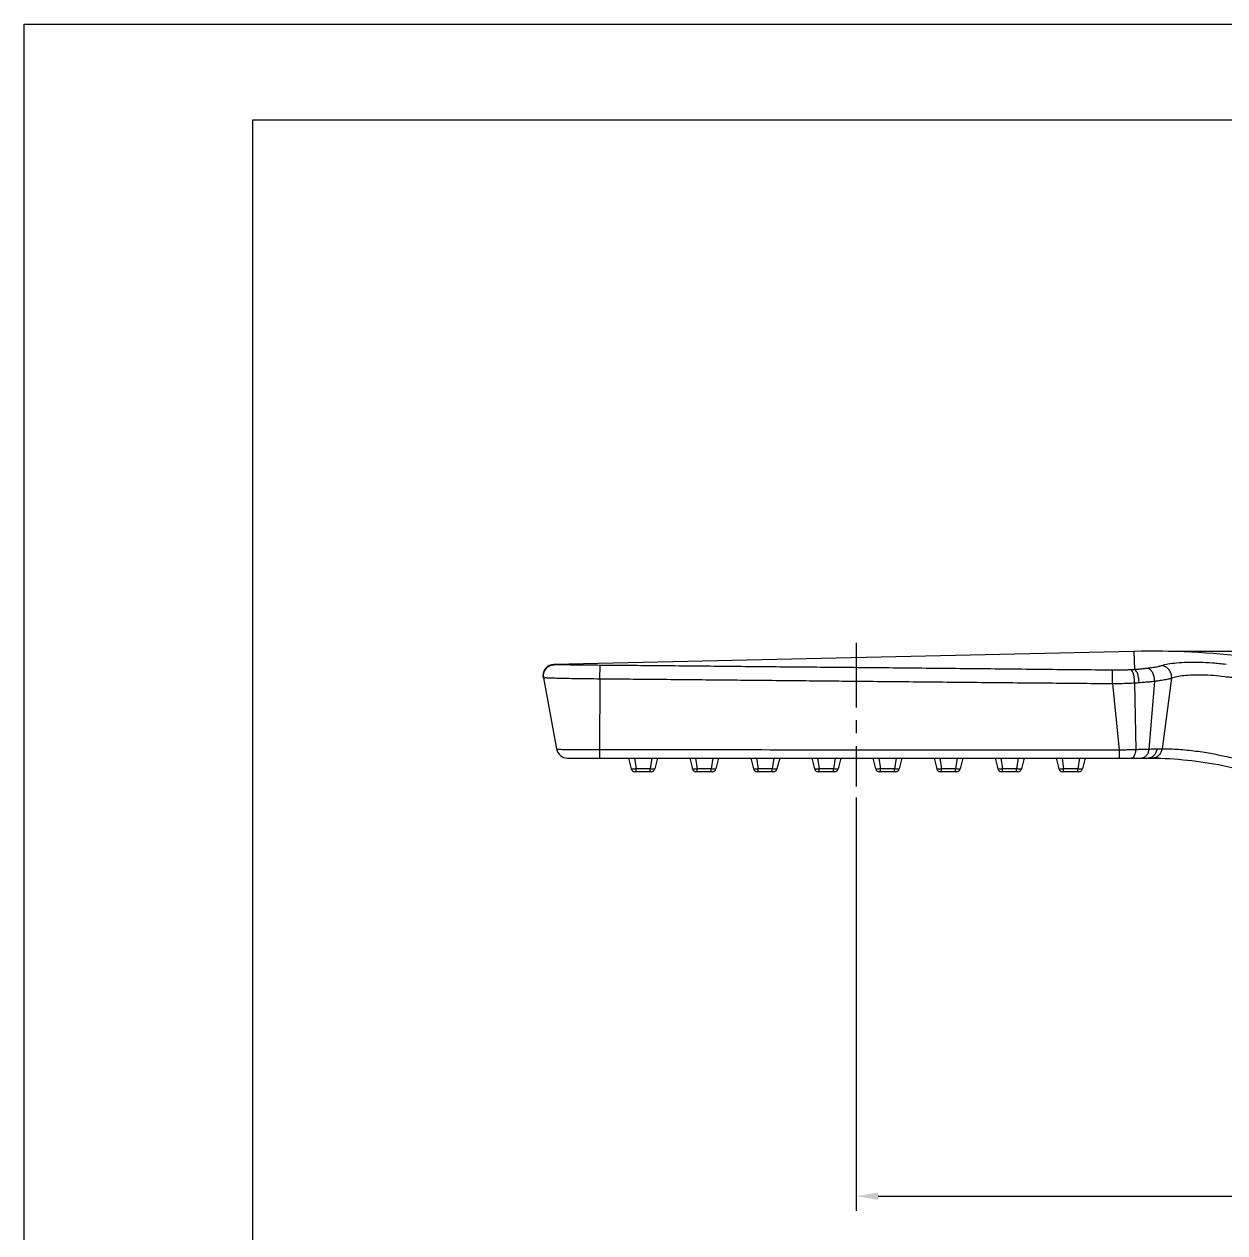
# Model space of a CAD drawing. Extents: x 3970 to 4390, y 960 to 1257.
# Drawn here: x 3970.1 to 4133, y 1092.8 to 1256.8 of the extents above; entities that cross this region are included whole.
import ezdxf

# ---------------------------------------------------------------- set-up
doc = ezdxf.new("R2010")
doc.units = 0
doc.header["$LTSCALE"] = 7
doc.header["$MEASUREMENT"] = 0
doc.linetypes.add('CENTER', pattern=[2, 1.25, -0.25, 0.25, -0.25])
doc.layers.get('0').update_dxf_attribs({"color": 2, "linetype": 'CONTINUOUS'})
for name, color, linetype in [('CL', 1, 'CENTER'), ('D', 2, 'CONTINUOUS'), ('TXT', 4, 'CONTINUOUS')]:
    doc.layers.add(name, color=color, linetype=linetype)

# ---------------------------------------------------------------- blocks, each defined once
blk = doc.blocks.new('BORDER')
for p, q in [((1, 1), (0, 1)), ((1, 0), (1, 1))]:
    blk.add_line(p, q)

msp = doc.modelspace()

# ---------------------------------------------------------------- linework, layer by layer
at = {"color": 7, "linetype": 'Continuous'}
for p, q in [((4120.66, 1171.68), (4041.99, 1169.89)), ((4120.66, 1171.68), (4120.71, 1169.2)), ((4040.84, 1169.31), (4040.62, 1168.92)), ((4040.91, 1169.4), (4040.65, 1169)), ((4041.2, 1169.64), (4040.84, 1169.31)), ((4041.29, 1169.7), (4040.91, 1169.4)), ((4041.66, 1169.85), (4041.2, 1169.64)), ((4041.73, 1169.86), (4041.29, 1169.7)), ((4041.99, 1169.89), (4041.66, 1169.85)), ((4041.99, 1169.89), (4041.73, 1169.86)), ((4048.22, 1167.92), (4048.24, 1169.78)), ((4040.65, 1169), (4040.53, 1168.55)), ((4040.62, 1168.92), (4040.53, 1168.51)), ((4040.53, 1168.55), (4040.55, 1168.12)), ((4040.53, 1168.51), (4040.55, 1168.12)), ((4040.56, 1168.08), (4042.35, 1158.43)), ((4048.22, 1167.92), (4048.18, 1158.34)), ((4117.74, 1167.26), (4117.76, 1169.12)), ((4125.75, 1168.02), (4124.47, 1158.47)), ((4117.74, 1167.26), (4118.66, 1158.32)), ((4120.74, 1167.36), (4120.89, 1158.37)), ((4123.45, 1167.6), (4122.68, 1158.42)), ((4048.18, 1158.34), (4048.18, 1157.2)), ((4118.66, 1158.32), (4118.66, 1157.2)), ((4043.82, 1157.2), (4048.66, 1157.2)), ((4048.18, 1157.2), (4049.57, 1157.2)), ((4049.57, 1157.2), (4122.57, 1157.2)), ((4049.57, 1157.2), (4049.57, 1157.2)), ((4052.11, 1157.2), (4052.48, 1155.73)), ((4052.9, 1157.2), (4053.12, 1155.73)), ((4055.25, 1157.2), (4055.03, 1155.73)), ((4056.04, 1157.2), (4055.67, 1155.73)), ((4060.4, 1157.2), (4060.76, 1155.73)), ((4061.18, 1157.2), (4061.4, 1155.73)), ((4063.54, 1157.2), (4063.32, 1155.73)), ((4064.32, 1157.2), (4063.95, 1155.73)), ((4068.68, 1157.2), (4069.05, 1155.73)), ((4069.47, 1157.2), (4069.69, 1155.73)), ((4071.82, 1157.2), (4071.6, 1155.73)), ((4072.61, 1157.2), (4072.24, 1155.73)), ((4076.97, 1157.2), (4077.34, 1155.73)), ((4077.75, 1157.2), (4077.97, 1155.73)), ((4080.11, 1157.2), (4079.89, 1155.73)), ((4080.89, 1157.2), (4080.53, 1155.73)), ((4085.25, 1157.2), (4085.62, 1155.73)), ((4086.04, 1157.2), (4086.26, 1155.73)), ((4088.39, 1157.2), (4088.17, 1155.73)), ((4089.18, 1157.2), (4088.81, 1155.73)), ((4093.54, 1157.2), (4093.91, 1155.73)), ((4094.32, 1157.2), (4094.55, 1155.73)), ((4096.68, 1157.2), (4096.46, 1155.73)), ((4097.46, 1157.2), (4097.1, 1155.73)), ((4101.82, 1157.2), (4102.19, 1155.73)), ((4102.61, 1157.2), (4102.83, 1155.73)), ((4104.97, 1157.2), (4104.74, 1155.73)), ((4105.75, 1157.2), (4105.38, 1155.73)), ((4110.11, 1157.2), (4110.48, 1155.73)), ((4110.9, 1157.2), (4111.12, 1155.73)), ((4113.25, 1157.2), (4113.03, 1155.73)), ((4114.04, 1157.2), (4113.67, 1155.73)), ((4116.57, 1157.2), (4116.57, 1157.2)), ((4055.18, 1155.35), (4052.96, 1155.35)), ((4053.12, 1155.35), (4053.12, 1155.73)), ((4055.03, 1155.73), (4053.12, 1155.73)), ((4055.03, 1155.35), (4055.03, 1155.73)), ((4063.47, 1155.35), (4061.25, 1155.35)), ((4063.32, 1155.73), (4061.4, 1155.73)), ((4061.4, 1155.35), (4061.4, 1155.73)), ((4063.32, 1155.35), (4063.32, 1155.73)), ((4071.75, 1155.35), (4069.54, 1155.35)), ((4071.6, 1155.73), (4069.69, 1155.73)), ((4069.69, 1155.35), (4069.69, 1155.73)), ((4071.6, 1155.35), (4071.6, 1155.73)), ((4080.04, 1155.35), (4077.82, 1155.35)), ((4079.89, 1155.73), (4077.97, 1155.73)), ((4077.97, 1155.35), (4077.97, 1155.73)), ((4079.89, 1155.35), (4079.89, 1155.73)), ((4088.33, 1155.35), (4086.11, 1155.35)), ((4088.17, 1155.73), (4086.26, 1155.73)), ((4086.26, 1155.35), (4086.26, 1155.73)), ((4088.17, 1155.35), (4088.17, 1155.73)), ((4096.61, 1155.35), (4094.39, 1155.35)), ((4094.55, 1155.35), (4094.55, 1155.73)), ((4096.46, 1155.73), (4094.55, 1155.73)), ((4096.46, 1155.35), (4096.46, 1155.73)), ((4104.9, 1155.35), (4102.68, 1155.35)), ((4104.74, 1155.73), (4102.83, 1155.73)), ((4102.83, 1155.35), (4102.83, 1155.73)), ((4104.74, 1155.35), (4104.74, 1155.73)), ((4113.18, 1155.35), (4110.96, 1155.35)), ((4111.12, 1155.35), (4111.12, 1155.73)), ((4113.03, 1155.73), (4111.12, 1155.73)), ((4113.03, 1155.35), (4113.03, 1155.73))]:
    msp.add_line(p, q, dxfattribs=at)
for centre, radius, start, end in [((4042.02, 1168.39), 1.5, 91.3, 190.5), ((4043.82, 1158.7), 1.5, 190.5, 269.9971), ((4052.96, 1155.85), 0.5, 194.0362, 270), ((4055.18, 1155.85), 0.5, 270, 345.9638), ((4061.25, 1155.85), 0.5, 194.0362, 270), ((4063.47, 1155.85), 0.5, 270, 345.9638), ((4069.54, 1155.85), 0.5, 194.0362, 270), ((4071.75, 1155.85), 0.5, 270.001, 345.964), ((4077.82, 1155.85), 0.5, 194.0362, 270), ((4080.04, 1155.85), 0.5, 270.001, 345.964), ((4086.11, 1155.85), 0.5, 194.0362, 270), ((4088.33, 1155.85), 0.5, 270.001, 345.964), ((4094.39, 1155.85), 0.5, 194.0362, 270), ((4096.61, 1155.85), 0.5, 270.001, 345.964), ((4102.68, 1155.85), 0.5, 194.0362, 270), ((4104.9, 1155.85), 0.5, 270.001, 345.964), ((4110.96, 1155.85), 0.5, 194.0362, 270), ((4113.18, 1155.85), 0.5, 270.001, 345.964)]:
    msp.add_arc(centre, radius, start, end, dxfattribs=at)
for points, start_tangent, end_tangent in [([(4151.57, 1167.9), (4120.66, 1171.68)], (-0.965926, 0.258819), (-0.999743, -0.022687)), ([(4040.56, 1168.08), (4040.55, 1168.6), (4040.73, 1169.1), (4041.06, 1169.5), (4041.51, 1169.76), (4042.03, 1169.85)], (-0.182267, 0.983249), (0.999997, 0.002349)), ([(4042.03, 1169.85), (4042.01, 1169.87), (4041.99, 1169.89)], (-0.715024, 0.6991), (-0.735498, 0.677527)), ([(4048.24, 1169.78), (4046.94, 1169.79), (4045.67, 1169.81), (4044.62, 1169.82), (4043.81, 1169.83), (4043.11, 1169.84), (4042.52, 1169.85), (4042.14, 1169.85), (4042.03, 1169.85)], (-0.999959, 0.009004), (-0.708694, 0.705516)), ([(4117.76, 1169.12), (4108.44, 1169.21), (4098.81, 1169.31), (4089.56, 1169.4), (4081.15, 1169.48), (4073.17, 1169.55), (4064.74, 1169.63), (4056.28, 1169.71), (4048.24, 1169.78)], (-0.99995, 0.009961), (-0.99996, 0.008983)), ([(4122.49, 1169.36), (4121.97, 1169.3), (4121.38, 1169.25), (4120.71, 1169.2)], (-0.992906, -0.118906), (-0.997627, -0.068846)), ([(4124.42, 1169.73), (4124.27, 1169.68), (4124.1, 1169.64), (4123.89, 1169.58), (4123.63, 1169.53), (4123.32, 1169.47), (4122.94, 1169.42), (4122.49, 1169.36)], (-0.945114, -0.326742), (-0.992697, -0.120634)), ([(4123.45, 1167.6), (4123.4, 1168.2), (4123.2, 1168.75), (4122.88, 1169.16), (4122.49, 1169.36)], (0.058309, 0.998299), (-0.980455, 0.196742)), ([(4133.14, 1169.91), (4131.29, 1170.08), (4129.5, 1170.16), (4127.86, 1170.16), (4126.43, 1170.08), (4125.26, 1169.93), (4124.42, 1169.73)], (-0.994033, 0.109078), (-0.946759, -0.321943)), ([(4125.75, 1168.02), (4125.7, 1168.62), (4125.42, 1169.16), (4124.97, 1169.55), (4124.42, 1169.73)], (0.09781, 0.995205), (-0.995686, 0.092788)), ([(4040.7, 1168.06), (4040.56, 1168.08)], (-0.984568, -0.175003), (-0.182265, 0.983249)), ([(4048.22, 1167.92), (4046.62, 1167.94), (4045.05, 1167.96), (4043.76, 1167.98), (4042.75, 1168), (4041.9, 1168.02), (4041.16, 1168.04), (4040.7, 1168.06)], (-0.999968, 0.008059), (-0.984568, -0.175003)), ([(4117.74, 1167.26), (4108.42, 1167.35), (4098.79, 1167.44), (4089.54, 1167.53), (4081.13, 1167.61), (4073.15, 1167.69), (4064.72, 1167.77), (4056.26, 1167.85), (4048.22, 1167.92)], (-0.999952, 0.009792), (-0.999957, 0.009323)), ([(4120.23, 1169.17), (4119.54, 1169.14), (4118.9, 1169.13), (4118.3, 1169.12), (4117.76, 1169.12)], (-0.998608, -0.052738), (-0.999951, 0.009916)), ([(4120.71, 1169.2), (4120.47, 1169.18), (4120.23, 1169.17)], (-0.997668, -0.068258), (-0.998608, -0.052738)), ([(4120.74, 1167.36), (4120.72, 1167.97), (4120.61, 1168.53), (4120.44, 1168.96), (4120.23, 1169.17)], (0.032247, 0.99948), (-0.915713, 0.401834)), ([(4121.34, 1167.4), (4121.3, 1168.01), (4121.17, 1168.57), (4120.96, 1168.99), (4120.71, 1169.2)], (0.035133, 0.999383), (-0.94308, 0.332566)), ([(4125.75, 1168.02), (4125.58, 1167.97), (4125.38, 1167.92), (4125.12, 1167.86), (4124.81, 1167.8), (4124.44, 1167.74), (4123.99, 1167.67), (4123.45, 1167.6)], (-0.954717, -0.297515), (-0.993039, -0.117784)), ([(4132.96, 1168.22), (4131.43, 1168.38), (4129.96, 1168.46), (4128.61, 1168.45), (4127.43, 1168.37), (4126.46, 1168.23), (4125.75, 1168.02)], (-0.99176, 0.128108), (-0.925188, -0.379509)), ([(4136.06, 1167.84), (4135, 1167.98), (4133.97, 1168.11), (4132.96, 1168.22)], (-0.990614, 0.136689), (-0.994182, 0.107717)), ([(4120.74, 1167.36), (4119.9, 1167.32), (4119.12, 1167.29), (4118.41, 1167.27), (4117.74, 1167.26)], (-0.998008, -0.063095), (-0.999932, -0.011701)), ([(4121.34, 1167.4), (4121.04, 1167.38), (4120.74, 1167.36)], (-0.997077, -0.076401), (-0.997977, -0.063573)), ([(4123.45, 1167.6), (4122.83, 1167.53), (4122.13, 1167.47), (4121.34, 1167.4)], (-0.993231, -0.116153), (-0.99709, -0.076233)), ([(4042.35, 1158.43), (4042.5, 1158.41), (4042.93, 1158.39), (4043.62, 1158.38), (4044.55, 1158.37), (4045.65, 1158.36), (4046.88, 1158.35), (4048.18, 1158.34)], (0.182252, -0.983252), (0.999998, -0.002064)), ([(4048.18, 1158.34), (4065.68, 1158.34), (4083.74, 1158.33), (4101.7, 1158.32), (4118.66, 1158.32)], (1, -0.000335), (1, -0.000382)), ([(4118.66, 1158.32), (4119.36, 1158.33), (4120.11, 1158.35), (4120.89, 1158.37)], (0.999742, 0.022701), (0.999722, 0.023593)), ([(4120.89, 1158.37), (4120.82, 1157.9), (4120.7, 1157.53), (4120.55, 1157.28), (4120.37, 1157.2)], (-0.079811, -0.99681), (-1, -0.000001)), ([(4120.89, 1158.37), (4121.18, 1158.38), (4121.49, 1158.39), (4121.82, 1158.4), (4122.13, 1158.4), (4122.42, 1158.41), (4122.68, 1158.42)], (0.999733, 0.023126), (0.999686, 0.025064)), ([(4122.68, 1158.42), (4122.56, 1157.94), (4122.34, 1157.54), (4122.06, 1157.29), (4122.05, 1157.28)], (-0.121046, -0.992647), (-0.879859, -0.475235)), ([(4123.77, 1158.45), (4123.63, 1157.96), (4123.36, 1157.55), (4122.99, 1157.29), (4122.57, 1157.2)], (-0.135206, -0.990817), (-1, 0.000018)), ([(4122.68, 1158.42), (4122.97, 1158.43), (4123.26, 1158.44), (4123.52, 1158.44), (4123.77, 1158.45)], (0.999597, 0.02837), (0.999553, 0.029911)), ([(4124.47, 1158.47), (4124.31, 1157.97), (4124, 1157.55), (4123.58, 1157.29), (4123.09, 1157.2)], (-0.1419, -0.989881), (-0.99995, 0.010027)), ([(4123.77, 1158.45), (4124.05, 1158.46), (4124.28, 1158.46), (4124.47, 1158.47)], (0.99954, 0.030333), (0.999791, 0.020454)), ([(4124.47, 1158.47), (4125.3, 1158.46), (4126.38, 1158.41), (4127.58, 1158.32), (4128.77, 1158.19), (4129.93, 1158.03), (4131.02, 1157.85), (4132.03, 1157.66), (4132.96, 1157.46)], (1, -0.000103), (0.973774, -0.227519)), ([(4048.66, 1157.2), (4049.11, 1157.2), (4049.57, 1157.2)], (1, 0), (1, -0.000059)), ([(4049.57, 1157.2), (4072.62, 1157.2), (4094.95, 1157.2), (4116.57, 1157.2)], (1, -0.000037), (1, -0.000031)), ([(4116.57, 1157.2), (4116.83, 1157.2), (4117.1, 1157.2), (4117.36, 1157.2)], (1, 0.000002), (1, -0.000066)), ([(4122.05, 1157.28), (4121.73, 1157.2)], (-0.879859, -0.475235), (-1, -0.000002)), ([(4122.57, 1157.2), (4123.09, 1157.2)], (1, -0.000003), (0.999949, -0.010139)), ([(4124.01, 1157.18), (4123.09, 1157.2)], (-0.999607, 0.028049), (-0.999949, 0.010139)), ([(4123.09, 1157.2), (4132.7, 1156.19)], (0.999949, -0.010139), (0.980449, -0.196774)), ([(4132.7, 1156.19), (4135.95, 1155.43)], (0.980449, -0.196774), (0.965579, -0.260111)), ([(4132.96, 1157.46), (4134.07, 1157.22), (4135.18, 1156.96), (4136.29, 1156.67)], (0.980526, -0.196387), (0.965752, -0.259467)), ([(4053.12, 1155.73), (4052.92, 1155.71), (4052.75, 1155.7), (4052.61, 1155.7), (4052.51, 1155.71), (4052.48, 1155.73)], (-0.994162, -0.107896), (-0.241102, 0.9705)), ([(4055.67, 1155.73), (4055.63, 1155.71), (4055.54, 1155.7), (4055.4, 1155.7), (4055.22, 1155.71), (4055.03, 1155.73)], (-0.243069, -0.970009), (-0.99416, 0.107913)), ([(4061.4, 1155.73), (4061.21, 1155.71), (4061.03, 1155.7), (4060.89, 1155.7), (4060.8, 1155.71), (4060.76, 1155.73)], (-0.994162, -0.107896), (-0.241102, 0.9705)), ([(4063.95, 1155.73), (4063.92, 1155.71), (4063.83, 1155.7), (4063.68, 1155.7), (4063.51, 1155.71), (4063.32, 1155.73)], (-0.243069, -0.970009), (-0.99416, 0.107913)), ([(4069.69, 1155.73), (4069.49, 1155.71), (4069.32, 1155.7), (4069.18, 1155.7), (4069.09, 1155.71), (4069.05, 1155.73)], (-0.994162, -0.107896), (-0.241102, 0.9705)), ([(4072.24, 1155.73), (4072.2, 1155.71), (4072.11, 1155.7), (4071.97, 1155.7), (4071.79, 1155.71), (4071.6, 1155.73)], (-0.243069, -0.970009), (-0.99416, 0.107913)), ([(4077.97, 1155.73), (4077.78, 1155.71), (4077.6, 1155.7), (4077.46, 1155.7), (4077.37, 1155.71), (4077.34, 1155.73)], (-0.994162, -0.107896), (-0.241102, 0.9705)), ([(4080.53, 1155.73), (4080.49, 1155.71), (4080.4, 1155.7), (4080.26, 1155.7), (4080.08, 1155.71), (4079.89, 1155.73)], (-0.243069, -0.970009), (-0.99416, 0.107913)), ([(4086.26, 1155.73), (4086.07, 1155.71), (4085.89, 1155.7), (4085.75, 1155.7), (4085.66, 1155.71), (4085.62, 1155.73)], (-0.994162, -0.107896), (-0.241102, 0.9705)), ([(4088.81, 1155.73), (4088.78, 1155.71), (4088.68, 1155.7), (4088.54, 1155.7), (4088.37, 1155.71), (4088.17, 1155.73)], (-0.243069, -0.970009), (-0.99416, 0.107913)), ([(4094.55, 1155.73), (4094.35, 1155.71), (4094.18, 1155.7), (4094.03, 1155.7), (4093.94, 1155.71), (4093.91, 1155.73)], (-0.994162, -0.107896), (-0.241102, 0.9705)), ([(4097.1, 1155.73), (4097.06, 1155.71), (4096.97, 1155.7), (4096.83, 1155.7), (4096.65, 1155.71), (4096.46, 1155.73)], (-0.243069, -0.970009), (-0.99416, 0.107913)), ([(4102.83, 1155.73), (4102.64, 1155.71), (4102.46, 1155.7), (4102.32, 1155.7), (4102.23, 1155.71), (4102.19, 1155.73)], (-0.994162, -0.107896), (-0.241102, 0.9705)), ([(4105.38, 1155.73), (4105.35, 1155.71), (4105.25, 1155.7), (4105.11, 1155.7), (4104.94, 1155.71), (4104.74, 1155.73)], (-0.243069, -0.970009), (-0.99416, 0.107913)), ([(4111.12, 1155.73), (4110.92, 1155.71), (4110.75, 1155.7), (4110.61, 1155.7), (4110.51, 1155.71), (4110.48, 1155.73)], (-0.994162, -0.107896), (-0.241102, 0.9705)), ([(4113.67, 1155.73), (4113.63, 1155.71), (4113.54, 1155.7), (4113.4, 1155.7), (4113.22, 1155.71), (4113.03, 1155.73)], (-0.243069, -0.970009), (-0.99416, 0.107913))]:
    msp.add_spline(points, degree=3, dxfattribs=dict(at, start_tangent=start_tangent, end_tangent=end_tangent))
at = {"layer": 'CL'}
msp.add_line((4082.98, 1172.82), (4082.98, 1153.35), dxfattribs=at)
at = {"layer": 'D'}
for p, q in [((4125.36, 1171.7), (4308.32, 1171.7)), ((4082.98, 1151.85), (4082.98, 1095.75)), ((4085.98, 1097.75), (4271.24, 1097.75))]:
    msp.add_line(p, q, dxfattribs=at)
msp.add_solid([(4085.98, 1098.25), (4085.98, 1097.25), (4082.98, 1097.75)], dxfattribs=at)
at = {"layer": 'TXT', "color": 4}
msp.add_lwpolyline([(4379.14, 969.78), (4001.14, 969.78), (4001.14, 1243.78), (4379.14, 1243.78)], close=True, dxfattribs=at)

# ---------------------------------------------------------------- block references
at = {"xscale": -420, "yscale": 297, "zscale": 420}
msp.add_blockref('BORDER', (4390.14, 959.78), dxfattribs=at)

doc.saveas('drawing.dxf')
